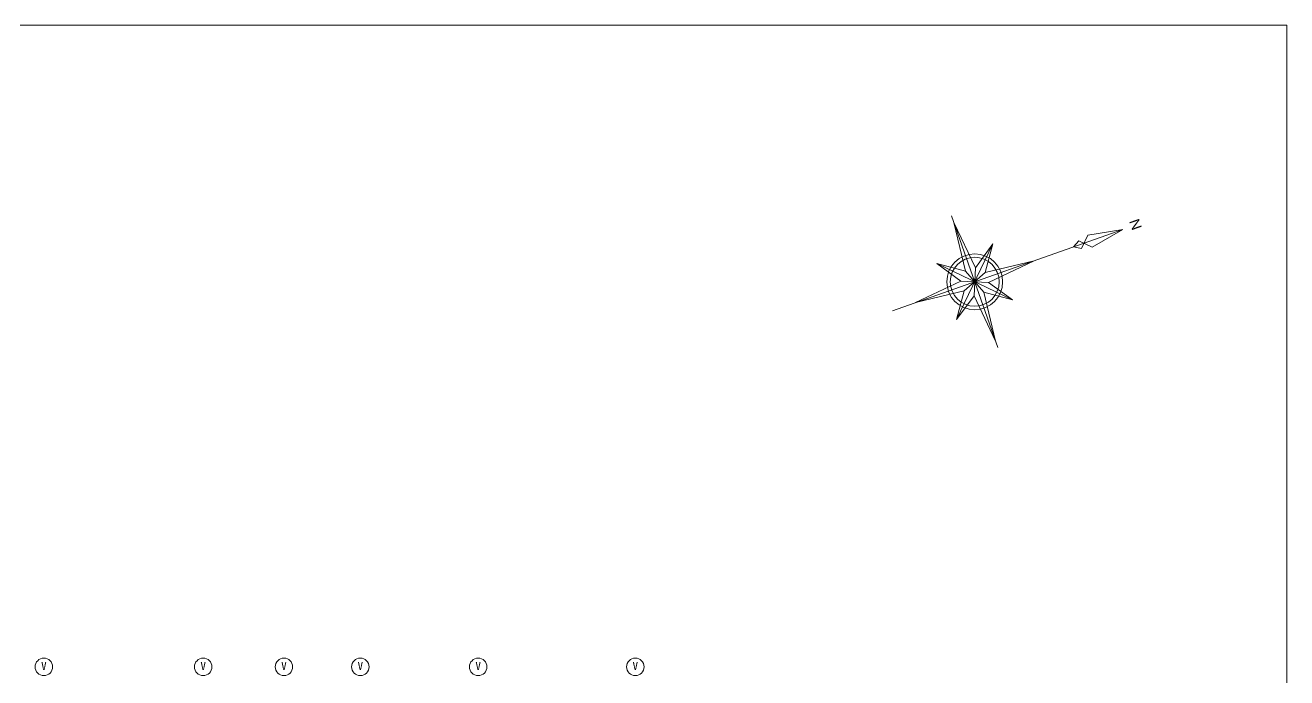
# Model space of a CAD drawing. Units: millimetres at full size, sheet at 1:100. Extents: x -84100 to 167013, y -59450 to 59350.
# Drawn here: x -31030 to -2129, y -16003 to -1048 of the extents above; entities that cross this region are included whole.
import ezdxf
from ezdxf.enums import TextEntityAlignment as Align

# ---------------------------------------------------------------- set-up
doc = ezdxf.new("R2010")
doc.units = ezdxf.units.MM
doc.header["$LTSCALE"] = 100
for name, color, linetype, lineweight in [('1-8_断面切断', 5, 'Continuous', 9), ('3-3', 4, 'Continuous', 9), ('F-0', 3, 'Continuous', 9)]:
    doc.layers.add(name, color=color, linetype=linetype, lineweight=lineweight)
doc.styles.add('ＭＳ ゴシック', font='')
doc.styles.get('ＭＳ ゴシック').set_extended_font_data('MS Gothic')

msp = doc.modelspace()

# ---------------------------------------------------------------- linework, layer by layer
at = {"layer": '1-8_断面切断', "color": 2}
for p, q in [((-8746.3, -8436.7), (-9809.5, -5418.5)), ((-11164.3, -7592.2), (-5882.4, -5731.5))]:
    msp.add_line(p, q, dxfattribs=at)
at = {"layer": '1-8_断面切断'}
for p, q in [((-9489.4, -6688.3), (-9756.4, -5569.5)), ((-9756.4, -5569.5), (-9263.1, -6608.6)), ((-6684.8, -5861.5), (-5882.4, -5731.5)), ((-6589.1, -6133.1), (-5882.4, -5731.5)), ((-9693.3, -7795), (-8862.5, -6060.3)), ((-9263.1, -6608.6), (-8862.5, -6060.3)), ((-8862.5, -6060.3), (-9038.6, -6716.1)), ((-7014.3, -6130.2), (-6895.2, -5986.5)), ((-6895.2, -5986.5), (-6589.1, -6133.1)), ((-6831.4, -6167.6), (-6684.8, -5861.5)), ((-7014.3, -6130.2), (-6831.4, -6167.6)), ((-9597, -6912.8), (-10145.2, -6512.2)), ((-10145.2, -6512.2), (-9489.4, -6688.3)), ((-10145.2, -6512.2), (-8410.6, -7343.1)), ((-9292.7, -7246.7), (-9263.1, -6608.6)), ((-9038.6, -6716.1), (-7919.7, -6449.2)), ((-8958.8, -6942.5), (-7919.7, -6449.2)), ((-10636.1, -7406.1), (-9597, -6912.8)), ((-9597, -6912.8), (-8958.8, -6942.5)), ((-9517.2, -7139.2), (-9038.6, -6716.1)), ((-9489.4, -6688.3), (-9066.4, -7167)), ((-10636.1, -7406.1), (-9517.2, -7139.2)), ((-9517.2, -7139.2), (-9693.3, -7795)), ((-8799.5, -8285.8), (-9066.4, -7167)), ((-9066.4, -7167), (-8410.6, -7343.1)), ((-8410.6, -7343.1), (-8958.8, -6942.5)), ((-9693.3, -7795), (-9292.7, -7246.7)), ((-9292.7, -7246.7), (-8799.5, -8285.8))]:
    msp.add_line(p, q, dxfattribs=at)
for radius in [640, 560]:
    msp.add_circle((-9277.9, -6927.7), radius, dxfattribs=at)
at = {"layer": '3-3'}
for centre in [(-30603.5, -15753.3), (-26953.5, -15753.3), (-25103.5, -15753.3), (-23353.5, -15753.3), (-20653.5, -15753.3), (-17053.5, -15753.3)]:
    msp.add_circle(centre, 200, dxfattribs=at)
at = {"layer": 'F-0', "color": 5}
for p in [(-81129, -1048.3), (-2129, -58048.3)]:
    msp.add_line(p, (-2129, -1048.3), dxfattribs=at)

# ---------------------------------------------------------------- texts
at = {"layer": '1-8_断面切断', "color": 3, "style": 'ＭＳ ゴシック'}
msp.add_text('Ｎ', height=234.6, rotation=289.405, dxfattribs=at).set_placement((-5822.7, -5524.9), align=Align.BOTTOM_LEFT)
at = {"layer": '3-3', "style": 'ＭＳ ゴシック'}
for p in [(-30666, -15878.3), (-27016, -15878.3), (-25166, -15878.3), (-23416, -15878.3), (-20716, -15878.3), (-17116, -15878.3)]:
    msp.add_text('V', height=183.3, dxfattribs=at).set_placement(p, align=Align.BOTTOM_LEFT)

doc.saveas('drawing.dxf')
